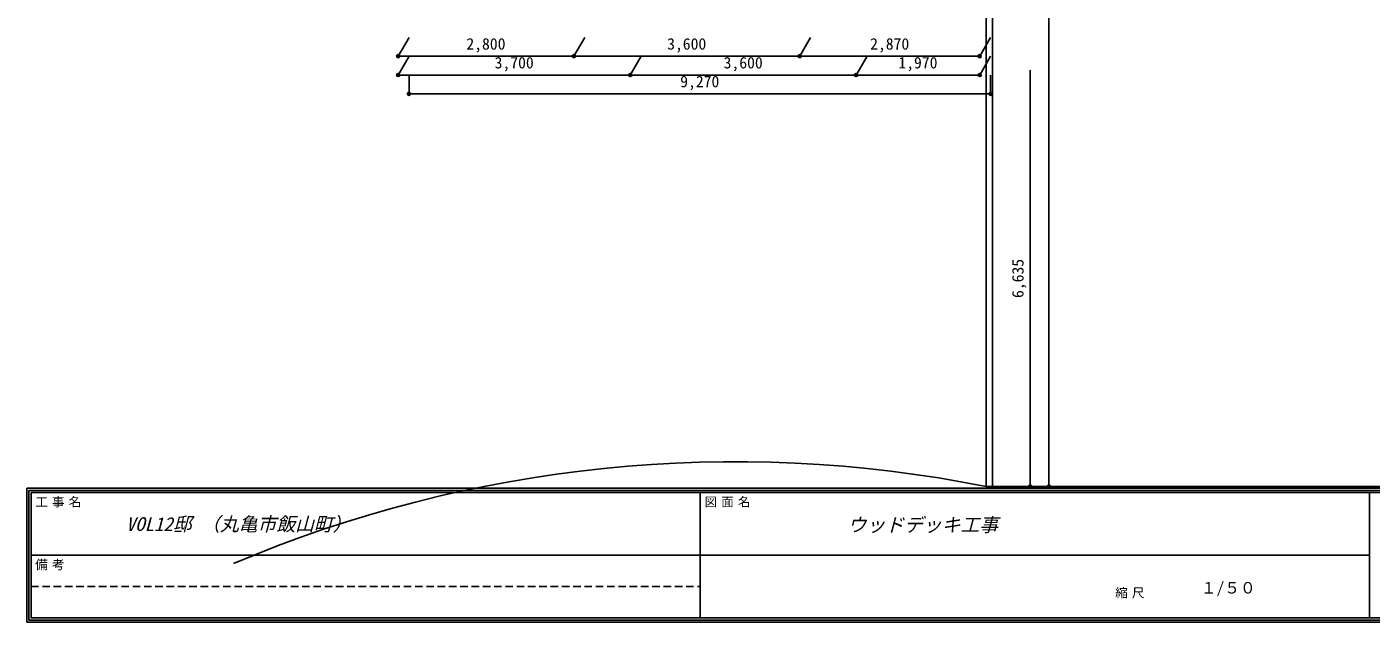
# Model space of a CAD drawing. Units: millimetres at full size, with parts at other scales. Extents: x -18776 to 18824, y -13732 to 14417.
# Drawn here: x -18776 to 2648, y -13732 to -4241 of the extents above; entities that cross this region are included whole.
import ezdxf
from ezdxf.enums import TextEntityAlignment as Align

# ---------------------------------------------------------------- set-up
doc = ezdxf.new("R2010")
doc.units = ezdxf.units.MM
doc.header["$LTSCALE"] = 100
doc.header["$PDMODE"] = 32
doc.header["$PDSIZE"] = 50
doc.linetypes.add('DASHED1', pattern=[1.8, 1.2, -0.6])
for name, color, linetype in [('0-A_境界・築造物', 7, 'Continuous'), ('0-C_寸法（境界・築造物）', 7, 'Continuous'), ('F-B_文字', 4, 'Continuous')]:
    doc.layers.add(name, color=color, linetype=linetype)
doc.styles.add('ＭＳ ゴシック', font='')
doc.styles.get('ＭＳ ゴシック').set_extended_font_data('MS Gothic')

msp = doc.modelspace()

# ---------------------------------------------------------------- linework, layer by layer
at = {"layer": '0-A_境界・築造物'}
msp.add_line((-3486.1, -11569.2), (4530.9, -11569.2), dxfattribs=at)
for points in [[(-15586.1, 13530.8), (-3386.1, 13530.8), (-3386.1, -11569.2)], [(-15486.1, 13430.8), (-3486.1, 13430.8), (-3486.1, -11569.2)]]:
    msp.add_lwpolyline(points, dxfattribs=at)
msp.add_arc((-7489.7, -31682.2), 20507.6, 78.74192, 112.94948, dxfattribs=at)
at = {"layer": '0-C_寸法（境界・築造物）', "color": 4}
for p, q in [((-2486.1, 13430.8), (-2486.1, -11569.2)), ((-12859.3, -4709.2), (-12686.1, -4409.2)), ((-10059.3, -4709.2), (-9886.1, -4409.2)), ((-6459.3, -4709.2), (-6286.1, -4409.2)), ((-3589.3, -4709.2), (-3416.1, -4409.2)), ((-12859.3, -4709.2), (-10059.3, -4709.2)), ((-12859.3, -5009.2), (-12686.1, -4709.2)), ((-10059.3, -4709.2), (-6459.3, -4709.2)), ((-9159.3, -5009.2), (-8986.1, -4709.2)), ((-6459.3, -4709.2), (-3589.3, -4709.2)), ((-5559.3, -5009.2), (-5386.1, -4709.2)), ((-3589.3, -5009.2), (-3416.1, -4709.2)), ((-9159.3, -5009.2), (-12859.3, -5009.2)), ((-12686.1, -5309.2), (-12686.1, -5009.2)), ((-5559.3, -5009.2), (-9159.3, -5009.2)), ((-3589.3, -5009.2), (-5559.3, -5009.2)), ((-3416.1, -5309.2), (-3416.1, -5009.2)), ((-2786.1, -4934.2), (-2786.1, -11569.2)), ((-12686.1, -5309.2), (-3416.1, -5309.2)), ((-2786.1, -11569.2), (-3086.1, -11569.2)), ((-2486.1, -11569.2), (-2786.1, -11569.2))]:
    msp.add_line(p, q, dxfattribs=at)
at = {"layer": '0-C_寸法（境界・築造物）'}
for p in [(-12859.3, -4709.2), (-10059.3, -4709.2), (-6459.3, -4709.2), (-3589.3, -4709.2), (-12859.3, -5009.2), (-9159.3, -5009.2), (-5559.3, -5009.2), (-3589.3, -5009.2), (-12686.1, -5309.2), (-3416.1, -5309.2), (-2786.1, -11569.2), (-2486.1, -11569.2)]:
    msp.add_point(p, dxfattribs=at)
at = {"layer": 'F-B_文字', "color": 3}
for p, q in [((-18776.5, -11598.1), (18823.5, -11598.1)), ((-18776.5, -11598.1), (-18776.5, -13731.5)), ((-18743.2, -11631.5), (18790.2, -11631.5)), ((-18743.2, -11631.5), (-18743.2, -13698.1)), ((-18709.8, -11664.8), (18756.8, -11664.8)), ((-8043.2, -11664.8), (-8043.2, -13664.8)), ((2623.5, -13664.8), (2623.5, -11664.8)), ((-18709.8, -12664.8), (2623.5, -12664.8)), ((-18743.2, -13698.1), (18790.2, -13698.1)), ((-18776.5, -13731.5), (18823.5, -13731.5))]:
    msp.add_line(p, q, dxfattribs=at)
at = {"layer": 'F-B_文字', "color": 3, "linetype": 'DASHED1'}
msp.add_line((-18709.8, -13164.8), (-8043.2, -13164.8), dxfattribs=at)
at = {"layer": 'F-B_文字', "color": 3}
msp.add_lwpolyline([(-18709.8, -11664.8), (-18709.8, -13664.8), (18756.8, -13664.8)], dxfattribs=at)

# ---------------------------------------------------------------- texts
at = {"layer": '0-C_寸法（境界・築造物）', "style": 'ＭＳ ゴシック'}
for s, p in [('2,800', (-11771.8, -4659.2)), ('3,600', (-8571.8, -4659.2)), ('2,870', (-5336.8, -4659.2)), ('3,700', (-11321.8, -4959.2)), ('3,600', (-7671.8, -4959.2)), ('1,970', (-4886.8, -4959.2)), ('9,270', (-8363.6, -5259.2))]:
    msp.add_text(s, height=183.3, dxfattribs=at).set_placement(p, align=Align.BOTTOM_LEFT)
msp.add_text('6,635', height=183.3, rotation=90, dxfattribs=at).set_placement((-2836.1, -8564.2), align=Align.BOTTOM_LEFT)
at = {"layer": 'F-B_文字', "style": 'ＭＳ ゴシック'}
for s, p in [('工', (-18643.2, -11931.5)), ('事', (-18376.5, -11931.5)), ('名', (-18109.8, -11931.5)), ('図', (-7976.5, -11931.5)), ('面', (-7709.8, -11931.5)), ('名', (-7443.2, -11931.5)), ('備', (-18643.2, -12931.5)), ('考', (-18376.5, -12931.5)), ('縮', (-1430.7, -13381.5)), ('尺', (-1164, -13381.5))]:
    msp.add_text(s, height=146.6, dxfattribs=at).set_placement(p, align=Align.BOTTOM_LEFT)
at = {"layer": 'F-B_文字', "color": 3, "style": 'ＭＳ ゴシック', "oblique": 15}
for s, p in [('VOL12邸 （丸亀市飯山町）', (-17199, -12344.6)), ('ウッドデッキ工事', (-5696.6, -12356.2))]:
    msp.add_text(s, height=219.9, dxfattribs=at).set_placement(p, align=Align.BOTTOM_LEFT)
at = {"layer": 'F-B_文字', "color": 7, "style": 'ＭＳ ゴシック'}
msp.add_text('１/５０', height=183.3, dxfattribs=at).set_placement((-66.2, -13331), align=Align.BOTTOM_LEFT)

doc.saveas('drawing.dxf')
